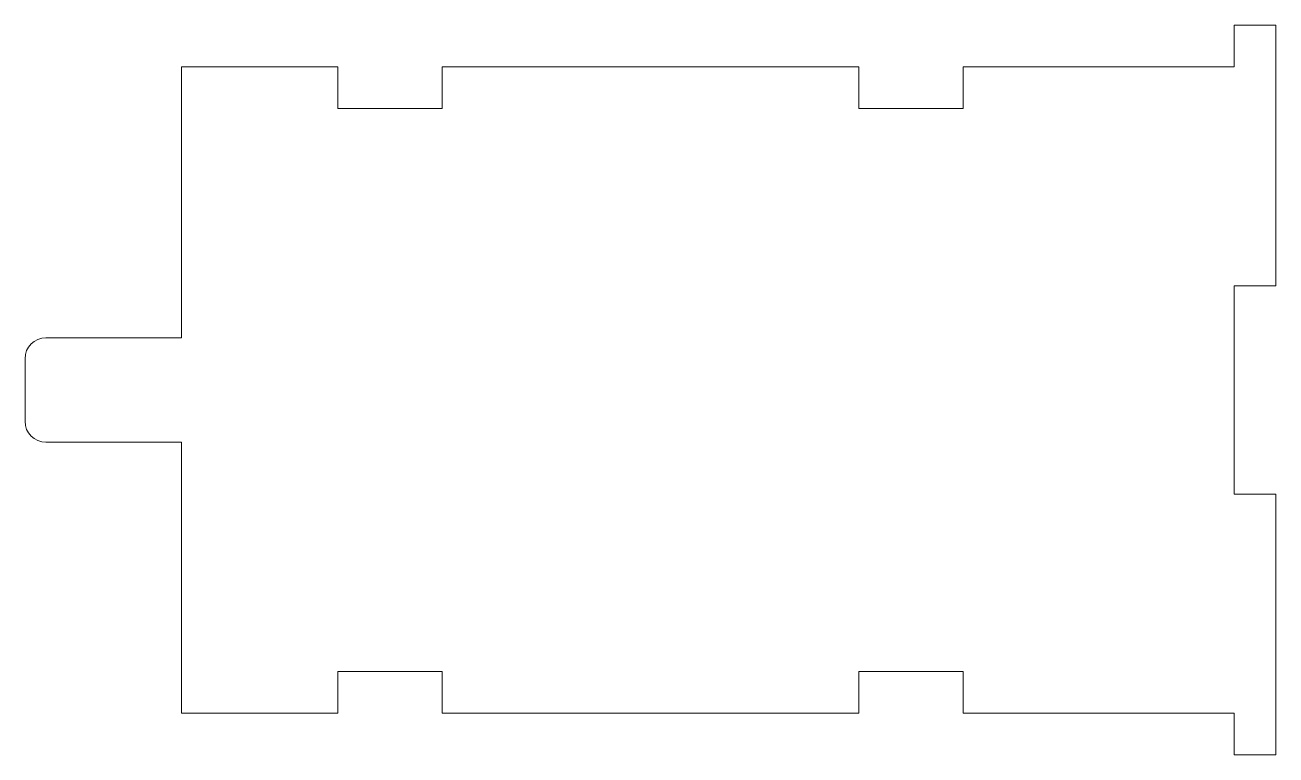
# Model space of a CAD drawing. Header units: millimetres. Extents: x -15 to 105, y -4 to 66.
import ezdxf

# ---------------------------------------------------------------- set-up
doc = ezdxf.new("R2010")
doc.units = ezdxf.units.MM

msp = doc.modelspace()

# ---------------------------------------------------------------- linework, layer by layer
at = {"color": 7, "linetype": 'Continuous', "lineweight": 15}
for p, q in [((105, 66), (101, 66)), ((101, 66), (101, 62)), ((105, 41), (105, 66)), ((15, 62), (0, 62)), ((0, 62), (0, 36)), ((15, 62), (15, 58)), ((65, 62), (25, 62)), ((25, 58), (25, 62)), ((65, 62), (65, 58)), ((101, 62), (75, 62)), ((75, 58), (75, 62)), ((15, 58), (25, 58)), ((65, 58), (75, 58)), ((101, 41), (101, 21)), ((105, 41), (101, 41)), ((0, 36), (-13, 36)), ((-15, 34), (-15, 28)), ((-13, 26), (0, 26)), ((0, 26), (0, 0)), ((101, 21), (105, 21)), ((105, -4), (105, 21)), ((15, 4), (15, 0)), ((25, 4), (15, 4)), ((25, 0), (25, 4)), ((65, 4), (65, 0)), ((75, 4), (65, 4)), ((75, 0), (75, 4)), ((0, 0), (15, 0)), ((25, 0), (65, 0)), ((75, 0), (101, 0)), ((101, 0), (101, -4)), ((101, -4), (105, -4))]:
    msp.add_line(p, q, dxfattribs=at)
for centre, start, end in [((-13, 34), 90, 180), ((-13, 28), 180, 270)]:
    msp.add_arc(centre, 2, start, end, dxfattribs=at)

doc.saveas('drawing.dxf')
